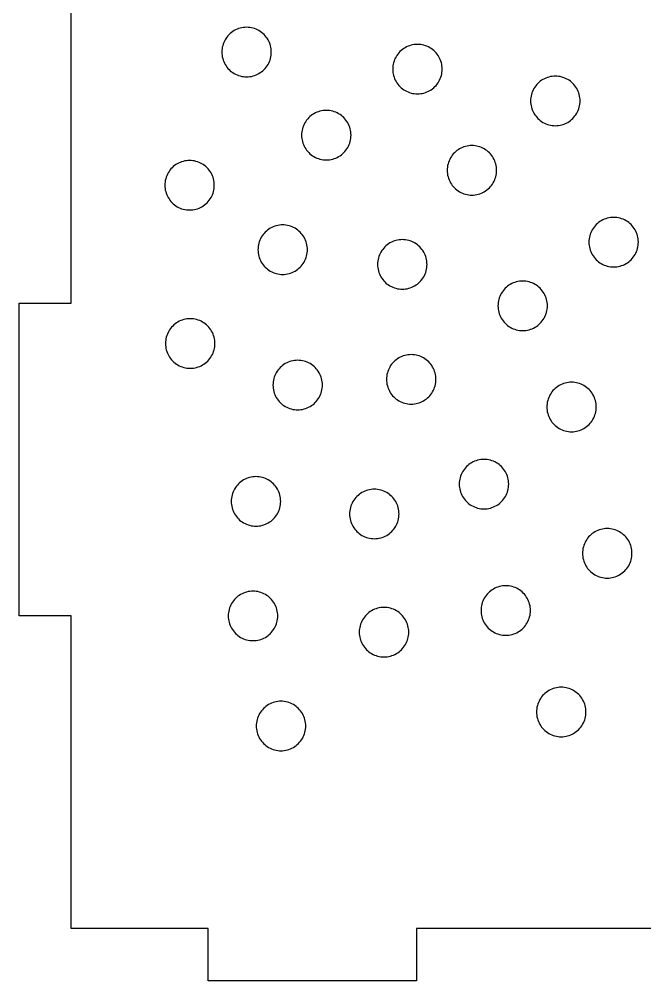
# Model space of a CAD drawing. Header units: millimetres. Extents: x 0 to 375, y -239 to 0.
# Drawn here: x 285 to 333, y -128 to -54.2 of the extents above; entities that cross this region are included whole.
import ezdxf

# ---------------------------------------------------------------- set-up
doc = ezdxf.new("R2010")
doc.units = ezdxf.units.MM
doc.layers.add('CUT', color=1, linetype='Continuous')

msp = doc.modelspace()

# ---------------------------------------------------------------- linework, layer by layer
at = {"layer": 'CUT'}
msp.add_lwpolyline([(371, -52), (371, -76), (375, -76), (375, -100), (371, -100), (371, -124), (360.5, -124), (360.5, -128), (360.5, -128), (344.5, -128), (344.5, -124), (315.5, -124), (315.5, -128), (299.5, -128), (299.5, -124), (289, -124), (289, -100), (285, -100), (285, -76), (289, -76), (289, -52)], dxfattribs=at)
for points in [[(304.258, -57.351), (304.294, -57.232), (304.322, -57.111), (304.342, -56.988), (304.354, -56.865), (304.358, -56.74), (304.354, -56.616), (304.342, -56.492), (304.322, -56.37), (304.294, -56.249), (304.258, -56.13), (304.214, -56.013), (304.163, -55.9), (304.104, -55.791), (304.038, -55.685), (303.966, -55.584), (303.887, -55.488), (303.802, -55.397), (303.711, -55.312), (303.615, -55.234), (303.514, -55.161), (303.409, -55.095), (303.299, -55.037), (303.186, -54.986), (303.07, -54.942), (302.951, -54.906), (302.83, -54.878), (302.707, -54.857), (302.583, -54.845), (302.459, -54.841), (302.335, -54.845), (302.211, -54.857), (302.089, -54.878), (301.968, -54.906), (301.849, -54.942), (301.732, -54.986), (301.619, -55.037), (301.51, -55.095), (301.404, -55.161), (301.303, -55.234), (301.207, -55.312), (301.116, -55.397), (301.031, -55.488), (300.952, -55.584), (300.88, -55.685), (300.814, -55.791), (300.756, -55.9), (300.704, -56.013), (300.661, -56.13), (300.625, -56.249), (300.596, -56.37), (300.576, -56.492), (300.564, -56.616), (300.56, -56.74), (300.564, -56.865), (300.576, -56.988), (300.596, -57.111), (300.625, -57.232), (300.661, -57.351), (300.704, -57.467), (300.756, -57.58), (300.814, -57.69), (300.88, -57.796), (300.952, -57.897), (301.031, -57.993), (301.116, -58.083), (301.207, -58.168), (301.303, -58.247), (301.404, -58.32), (301.51, -58.385), (301.619, -58.444), (301.732, -58.495), (301.849, -58.539), (301.968, -58.575), (302.089, -58.603), (302.211, -58.623), (302.335, -58.636), (302.459, -58.64), (302.583, -58.636), (302.707, -58.623), (302.83, -58.603), (302.951, -58.575), (303.07, -58.539), (303.186, -58.495), (303.299, -58.444), (303.409, -58.385), (303.514, -58.32), (303.615, -58.247), (303.711, -58.168), (303.802, -58.083), (303.887, -57.993), (303.966, -57.897), (304.038, -57.796), (304.104, -57.69), (304.163, -57.58), (304.214, -57.467), (304.258, -57.351)], [(317.379, -58.658), (317.415, -58.539), (317.443, -58.418), (317.463, -58.296), (317.475, -58.172), (317.48, -58.048), (317.475, -57.923), (317.463, -57.8), (317.443, -57.677), (317.415, -57.556), (317.379, -57.437), (317.335, -57.321), (317.284, -57.208), (317.225, -57.098), (317.159, -56.993), (317.087, -56.891), (317.008, -56.795), (316.923, -56.705), (316.833, -56.62), (316.736, -56.541), (316.635, -56.469), (316.53, -56.403), (316.42, -56.344), (316.307, -56.293), (316.191, -56.249), (316.072, -56.213), (315.951, -56.185), (315.828, -56.165), (315.704, -56.152), (315.58, -56.148), (315.456, -56.152), (315.332, -56.165), (315.21, -56.185), (315.089, -56.213), (314.97, -56.249), (314.853, -56.293), (314.74, -56.344), (314.631, -56.403), (314.525, -56.469), (314.424, -56.541), (314.328, -56.62), (314.237, -56.705), (314.152, -56.795), (314.073, -56.891), (314.001, -56.993), (313.935, -57.098), (313.877, -57.208), (313.825, -57.321), (313.782, -57.437), (313.746, -57.556), (313.717, -57.677), (313.697, -57.8), (313.685, -57.923), (313.681, -58.048), (313.685, -58.172), (313.697, -58.296), (313.717, -58.418), (313.746, -58.539), (313.782, -58.658), (313.825, -58.775), (313.877, -58.888), (313.935, -58.997), (314.001, -59.103), (314.073, -59.204), (314.152, -59.3), (314.237, -59.391), (314.328, -59.476), (314.424, -59.555), (314.525, -59.627), (314.631, -59.693), (314.74, -59.751), (314.853, -59.802), (314.97, -59.846), (315.089, -59.882), (315.21, -59.911), (315.332, -59.931), (315.456, -59.943), (315.58, -59.947), (315.704, -59.943), (315.828, -59.931), (315.951, -59.911), (316.072, -59.882), (316.191, -59.846), (316.307, -59.802), (316.42, -59.751), (316.53, -59.693), (316.635, -59.627), (316.736, -59.555), (316.833, -59.476), (316.923, -59.391), (317.008, -59.3), (317.087, -59.204), (317.159, -59.103), (317.225, -58.997), (317.284, -58.888), (317.335, -58.775), (317.379, -58.658)], [(327.964, -61.098), (328, -60.979), (328.028, -60.858), (328.049, -60.735), (328.061, -60.612), (328.065, -60.487), (328.061, -60.363), (328.049, -60.24), (328.028, -60.117), (328, -59.996), (327.964, -59.877), (327.92, -59.761), (327.869, -59.647), (327.811, -59.538), (327.745, -59.432), (327.673, -59.331), (327.594, -59.235), (327.509, -59.144), (327.418, -59.059), (327.322, -58.981), (327.221, -58.908), (327.115, -58.843), (327.006, -58.784), (326.893, -58.733), (326.776, -58.689), (326.657, -58.653), (326.536, -58.625), (326.414, -58.604), (326.29, -58.592), (326.166, -58.588), (326.041, -58.592), (325.918, -58.604), (325.795, -58.625), (325.674, -58.653), (325.555, -58.689), (325.439, -58.733), (325.326, -58.784), (325.216, -58.843), (325.11, -58.908), (325.009, -58.981), (324.913, -59.059), (324.823, -59.144), (324.738, -59.235), (324.659, -59.331), (324.586, -59.432), (324.521, -59.538), (324.462, -59.647), (324.411, -59.761), (324.367, -59.877), (324.331, -59.996), (324.303, -60.117), (324.283, -60.24), (324.27, -60.363), (324.266, -60.487), (324.27, -60.612), (324.283, -60.735), (324.303, -60.858), (324.331, -60.979), (324.367, -61.098), (324.411, -61.214), (324.462, -61.327), (324.521, -61.437), (324.586, -61.543), (324.659, -61.644), (324.738, -61.74), (324.823, -61.83), (324.913, -61.915), (325.009, -61.994), (325.11, -62.067), (325.216, -62.132), (325.326, -62.191), (325.439, -62.242), (325.555, -62.286), (325.674, -62.322), (325.795, -62.35), (325.918, -62.371), (326.041, -62.383), (326.166, -62.387), (326.29, -62.383), (326.414, -62.371), (326.536, -62.35), (326.657, -62.322), (326.776, -62.286), (326.893, -62.242), (327.006, -62.191), (327.115, -62.132), (327.221, -62.067), (327.322, -61.994), (327.418, -61.915), (327.509, -61.83), (327.594, -61.74), (327.673, -61.644), (327.745, -61.543), (327.811, -61.437), (327.869, -61.327), (327.92, -61.214), (327.964, -61.098)], [(310.377, -63.725), (310.413, -63.606), (310.441, -63.485), (310.461, -63.362), (310.473, -63.238), (310.477, -63.114), (310.473, -62.99), (310.461, -62.866), (310.441, -62.744), (310.413, -62.623), (310.377, -62.504), (310.333, -62.387), (310.282, -62.274), (310.223, -62.164), (310.157, -62.059), (310.085, -61.958), (310.006, -61.862), (309.921, -61.771), (309.83, -61.686), (309.734, -61.607), (309.633, -61.535), (309.528, -61.469), (309.418, -61.411), (309.305, -61.359), (309.189, -61.316), (309.07, -61.28), (308.949, -61.251), (308.826, -61.231), (308.702, -61.219), (308.578, -61.215), (308.454, -61.219), (308.33, -61.231), (308.208, -61.251), (308.087, -61.28), (307.968, -61.316), (307.851, -61.359), (307.738, -61.411), (307.629, -61.469), (307.523, -61.535), (307.422, -61.607), (307.326, -61.686), (307.235, -61.771), (307.15, -61.862), (307.071, -61.958), (306.999, -62.059), (306.933, -62.164), (306.875, -62.274), (306.823, -62.387), (306.78, -62.504), (306.744, -62.623), (306.715, -62.744), (306.695, -62.866), (306.683, -62.99), (306.679, -63.114), (306.683, -63.238), (306.695, -63.362), (306.715, -63.485), (306.744, -63.606), (306.78, -63.725), (306.823, -63.841), (306.875, -63.954), (306.933, -64.064), (306.999, -64.169), (307.071, -64.27), (307.15, -64.366), (307.235, -64.457), (307.326, -64.542), (307.422, -64.621), (307.523, -64.693), (307.629, -64.759), (307.738, -64.818), (307.851, -64.869), (307.968, -64.913), (308.087, -64.949), (308.208, -64.977), (308.33, -64.997), (308.454, -65.009), (308.578, -65.013), (308.702, -65.009), (308.826, -64.997), (308.949, -64.977), (309.07, -64.949), (309.189, -64.913), (309.305, -64.869), (309.418, -64.818), (309.528, -64.759), (309.633, -64.693), (309.734, -64.621), (309.83, -64.542), (309.921, -64.457), (310.006, -64.366), (310.085, -64.27), (310.157, -64.169), (310.223, -64.064), (310.282, -63.954), (310.333, -63.841), (310.377, -63.725)], [(321.557, -66.422), (321.594, -66.303), (321.622, -66.182), (321.642, -66.059), (321.654, -65.936), (321.658, -65.811), (321.654, -65.687), (321.642, -65.564), (321.622, -65.441), (321.594, -65.32), (321.557, -65.201), (321.514, -65.085), (321.462, -64.971), (321.404, -64.862), (321.338, -64.756), (321.266, -64.655), (321.187, -64.559), (321.102, -64.468), (321.011, -64.384), (320.915, -64.305), (320.814, -64.232), (320.709, -64.167), (320.599, -64.108), (320.486, -64.057), (320.369, -64.013), (320.251, -63.977), (320.13, -63.949), (320.007, -63.928), (319.883, -63.916), (319.759, -63.912), (319.635, -63.916), (319.511, -63.928), (319.388, -63.949), (319.267, -63.977), (319.148, -64.013), (319.032, -64.057), (318.919, -64.108), (318.809, -64.167), (318.704, -64.232), (318.603, -64.305), (318.507, -64.384), (318.416, -64.468), (318.331, -64.559), (318.252, -64.655), (318.18, -64.756), (318.114, -64.862), (318.056, -64.971), (318.004, -65.085), (317.96, -65.201), (317.924, -65.32), (317.896, -65.441), (317.876, -65.564), (317.864, -65.687), (317.86, -65.811), (317.864, -65.936), (317.876, -66.059), (317.896, -66.182), (317.924, -66.303), (317.96, -66.422), (318.004, -66.538), (318.056, -66.652), (318.114, -66.761), (318.18, -66.867), (318.252, -66.968), (318.331, -67.064), (318.416, -67.155), (318.507, -67.239), (318.603, -67.318), (318.704, -67.391), (318.809, -67.456), (318.919, -67.515), (319.032, -67.566), (319.148, -67.61), (319.267, -67.646), (319.388, -67.674), (319.511, -67.695), (319.635, -67.707), (319.759, -67.711), (319.883, -67.707), (320.007, -67.695), (320.13, -67.674), (320.251, -67.646), (320.369, -67.61), (320.486, -67.566), (320.599, -67.515), (320.709, -67.456), (320.814, -67.391), (320.915, -67.318), (321.011, -67.239), (321.102, -67.155), (321.187, -67.064), (321.266, -66.968), (321.338, -66.867), (321.404, -66.761), (321.462, -66.652), (321.514, -66.538), (321.557, -66.422)], [(299.88, -67.569), (299.916, -67.45), (299.945, -67.329), (299.965, -67.206), (299.977, -67.082), (299.981, -66.958), (299.977, -66.834), (299.965, -66.71), (299.945, -66.588), (299.916, -66.467), (299.88, -66.348), (299.837, -66.231), (299.785, -66.118), (299.727, -66.009), (299.661, -65.903), (299.589, -65.802), (299.51, -65.706), (299.425, -65.615), (299.334, -65.53), (299.238, -65.451), (299.137, -65.379), (299.031, -65.313), (298.922, -65.255), (298.809, -65.203), (298.692, -65.16), (298.573, -65.124), (298.452, -65.095), (298.33, -65.075), (298.206, -65.063), (298.082, -65.059), (297.958, -65.063), (297.834, -65.075), (297.711, -65.095), (297.59, -65.124), (297.471, -65.16), (297.355, -65.203), (297.242, -65.255), (297.132, -65.313), (297.027, -65.379), (296.926, -65.451), (296.83, -65.53), (296.739, -65.615), (296.654, -65.706), (296.575, -65.802), (296.503, -65.903), (296.437, -66.009), (296.378, -66.118), (296.327, -66.231), (296.283, -66.348), (296.247, -66.467), (296.219, -66.588), (296.199, -66.71), (296.187, -66.834), (296.183, -66.958), (296.187, -67.082), (296.199, -67.206), (296.219, -67.329), (296.247, -67.45), (296.283, -67.569), (296.327, -67.685), (296.378, -67.798), (296.437, -67.908), (296.503, -68.013), (296.575, -68.114), (296.654, -68.21), (296.739, -68.301), (296.83, -68.386), (296.926, -68.465), (297.027, -68.537), (297.132, -68.603), (297.242, -68.662), (297.355, -68.713), (297.471, -68.757), (297.59, -68.793), (297.711, -68.821), (297.834, -68.841), (297.958, -68.853), (298.082, -68.857), (298.206, -68.853), (298.33, -68.841), (298.452, -68.821), (298.573, -68.793), (298.692, -68.757), (298.809, -68.713), (298.922, -68.662), (299.031, -68.603), (299.137, -68.537), (299.238, -68.465), (299.334, -68.386), (299.425, -68.301), (299.51, -68.21), (299.589, -68.114), (299.661, -68.013), (299.727, -67.908), (299.785, -67.798), (299.837, -67.685), (299.88, -67.569)], [(307.028, -72.513), (307.065, -72.394), (307.093, -72.273), (307.113, -72.15), (307.125, -72.027), (307.129, -71.902), (307.125, -71.778), (307.113, -71.654), (307.093, -71.532), (307.065, -71.411), (307.028, -71.292), (306.985, -71.175), (306.933, -71.062), (306.875, -70.953), (306.809, -70.847), (306.737, -70.746), (306.658, -70.65), (306.573, -70.559), (306.482, -70.474), (306.386, -70.395), (306.285, -70.323), (306.18, -70.257), (306.07, -70.199), (305.957, -70.148), (305.84, -70.104), (305.722, -70.068), (305.601, -70.039), (305.478, -70.019), (305.354, -70.007), (305.23, -70.003), (305.106, -70.007), (304.982, -70.019), (304.859, -70.039), (304.738, -70.068), (304.619, -70.104), (304.503, -70.148), (304.39, -70.199), (304.28, -70.257), (304.175, -70.323), (304.074, -70.395), (303.978, -70.474), (303.887, -70.559), (303.802, -70.65), (303.723, -70.746), (303.651, -70.847), (303.585, -70.953), (303.527, -71.062), (303.475, -71.175), (303.431, -71.292), (303.395, -71.411), (303.367, -71.532), (303.347, -71.654), (303.335, -71.778), (303.331, -71.902), (303.335, -72.027), (303.347, -72.15), (303.367, -72.273), (303.395, -72.394), (303.431, -72.513), (303.475, -72.629), (303.527, -72.742), (303.585, -72.852), (303.651, -72.958), (303.723, -73.059), (303.802, -73.155), (303.887, -73.245), (303.978, -73.33), (304.074, -73.409), (304.175, -73.482), (304.28, -73.547), (304.39, -73.606), (304.503, -73.657), (304.619, -73.701), (304.738, -73.737), (304.859, -73.765), (304.982, -73.785), (305.106, -73.798), (305.23, -73.802), (305.354, -73.798), (305.478, -73.785), (305.601, -73.765), (305.722, -73.737), (305.84, -73.701), (305.957, -73.657), (306.07, -73.606), (306.18, -73.547), (306.285, -73.482), (306.386, -73.409), (306.482, -73.33), (306.573, -73.245), (306.658, -73.155), (306.737, -73.059), (306.809, -72.958), (306.875, -72.852), (306.933, -72.742), (306.985, -72.629), (307.028, -72.513)], [(332.398, -72.053), (332.441, -71.936), (332.478, -71.817), (332.506, -71.696), (332.526, -71.574), (332.538, -71.45), (332.542, -71.326), (332.538, -71.202), (332.526, -71.078), (332.506, -70.955), (332.478, -70.834), (332.441, -70.715), (332.398, -70.599), (332.346, -70.486), (332.288, -70.376), (332.222, -70.271), (332.15, -70.17), (332.071, -70.073), (331.986, -69.983), (331.895, -69.898), (331.799, -69.819), (331.698, -69.747), (331.593, -69.681), (331.483, -69.622), (331.37, -69.571), (331.253, -69.527), (331.134, -69.491), (331.013, -69.463), (330.891, -69.443), (330.767, -69.431), (330.643, -69.426), (330.519, -69.431), (330.395, -69.443), (330.272, -69.463), (330.151, -69.491), (330.032, -69.527), (329.916, -69.571), (329.803, -69.622), (329.693, -69.681), (329.588, -69.747), (329.487, -69.819), (329.391, -69.898), (329.3, -69.983), (329.215, -70.073), (329.136, -70.17), (329.064, -70.271), (328.998, -70.376), (328.939, -70.486), (328.888, -70.599), (328.844, -70.715), (328.808, -70.834), (328.78, -70.955), (328.76, -71.078), (328.748, -71.202), (328.744, -71.326), (328.748, -71.45), (328.76, -71.574), (328.78, -71.696), (328.808, -71.817), (328.844, -71.936), (328.888, -72.053), (328.939, -72.166), (328.998, -72.275), (329.064, -72.381), (329.136, -72.482), (329.215, -72.578), (329.3, -72.669), (329.391, -72.754), (329.487, -72.833), (329.588, -72.905), (329.693, -72.971), (329.803, -73.029), (329.916, -73.08), (330.032, -73.124), (330.151, -73.16), (330.272, -73.189), (330.395, -73.209), (330.519, -73.221), (330.643, -73.225), (330.767, -73.221), (330.891, -73.209), (331.013, -73.189), (331.134, -73.16), (331.253, -73.124), (331.37, -73.08), (331.483, -73.029), (331.593, -72.971), (331.698, -72.905), (331.799, -72.833), (331.895, -72.754), (331.986, -72.669), (332.071, -72.578), (332.15, -72.482), (332.222, -72.381), (332.288, -72.275), (332.346, -72.166), (332.398, -72.053)], [(316.213, -73.643), (316.249, -73.524), (316.277, -73.403), (316.298, -73.28), (316.31, -73.156), (316.314, -73.032), (316.31, -72.908), (316.298, -72.784), (316.277, -72.661), (316.249, -72.54), (316.213, -72.422), (316.169, -72.305), (316.118, -72.192), (316.06, -72.082), (315.994, -71.977), (315.921, -71.876), (315.843, -71.78), (315.758, -71.689), (315.667, -71.604), (315.571, -71.525), (315.47, -71.453), (315.364, -71.387), (315.255, -71.329), (315.141, -71.277), (315.025, -71.234), (314.906, -71.197), (314.785, -71.169), (314.663, -71.149), (314.539, -71.137), (314.415, -71.133), (314.29, -71.137), (314.167, -71.149), (314.044, -71.169), (313.923, -71.197), (313.804, -71.234), (313.688, -71.277), (313.575, -71.329), (313.465, -71.387), (313.359, -71.453), (313.258, -71.525), (313.162, -71.604), (313.072, -71.689), (312.987, -71.78), (312.908, -71.876), (312.835, -71.977), (312.77, -72.082), (312.711, -72.192), (312.66, -72.305), (312.616, -72.422), (312.58, -72.54), (312.552, -72.661), (312.532, -72.784), (312.519, -72.908), (312.515, -73.032), (312.519, -73.156), (312.532, -73.28), (312.552, -73.403), (312.58, -73.524), (312.616, -73.643), (312.66, -73.759), (312.711, -73.872), (312.77, -73.982), (312.835, -74.087), (312.908, -74.188), (312.987, -74.284), (313.072, -74.375), (313.162, -74.46), (313.258, -74.539), (313.359, -74.611), (313.465, -74.677), (313.575, -74.735), (313.688, -74.787), (313.804, -74.831), (313.923, -74.867), (314.044, -74.895), (314.167, -74.915), (314.29, -74.927), (314.415, -74.931), (314.539, -74.927), (314.663, -74.915), (314.785, -74.895), (314.906, -74.867), (315.025, -74.831), (315.141, -74.787), (315.255, -74.735), (315.364, -74.677), (315.47, -74.611), (315.571, -74.539), (315.667, -74.46), (315.758, -74.375), (315.843, -74.284), (315.921, -74.188), (315.994, -74.087), (316.06, -73.982), (316.118, -73.872), (316.169, -73.759), (316.213, -73.643)], [(325.414, -76.936), (325.457, -76.82), (325.493, -76.701), (325.522, -76.58), (325.542, -76.457), (325.554, -76.334), (325.558, -76.209), (325.554, -76.085), (325.542, -75.962), (325.522, -75.839), (325.493, -75.718), (325.457, -75.599), (325.414, -75.483), (325.362, -75.369), (325.304, -75.26), (325.238, -75.154), (325.166, -75.053), (325.087, -74.957), (325.002, -74.866), (324.911, -74.781), (324.815, -74.703), (324.714, -74.63), (324.609, -74.565), (324.499, -74.506), (324.386, -74.455), (324.269, -74.411), (324.15, -74.375), (324.029, -74.347), (323.907, -74.326), (323.783, -74.314), (323.659, -74.31), (323.535, -74.314), (323.411, -74.326), (323.288, -74.347), (323.167, -74.375), (323.048, -74.411), (322.932, -74.455), (322.819, -74.506), (322.709, -74.565), (322.604, -74.63), (322.503, -74.703), (322.407, -74.781), (322.316, -74.866), (322.231, -74.957), (322.152, -75.053), (322.08, -75.154), (322.014, -75.26), (321.955, -75.369), (321.904, -75.483), (321.86, -75.599), (321.824, -75.718), (321.796, -75.839), (321.776, -75.962), (321.764, -76.085), (321.76, -76.209), (321.764, -76.334), (321.776, -76.457), (321.796, -76.58), (321.824, -76.701), (321.86, -76.82), (321.904, -76.936), (321.955, -77.049), (322.014, -77.159), (322.08, -77.265), (322.152, -77.366), (322.231, -77.462), (322.316, -77.552), (322.407, -77.637), (322.503, -77.716), (322.604, -77.789), (322.709, -77.854), (322.819, -77.913), (322.932, -77.964), (323.048, -78.008), (323.167, -78.044), (323.288, -78.072), (323.411, -78.092), (323.535, -78.105), (323.659, -78.109), (323.783, -78.105), (323.907, -78.092), (324.029, -78.072), (324.15, -78.044), (324.269, -78.008), (324.386, -77.964), (324.499, -77.913), (324.609, -77.854), (324.714, -77.789), (324.815, -77.716), (324.911, -77.637), (325.002, -77.552), (325.087, -77.462), (325.166, -77.366), (325.238, -77.265), (325.304, -77.159), (325.362, -77.049), (325.414, -76.936)], [(299.928, -79.714), (299.964, -79.595), (299.993, -79.474), (300.013, -79.352), (300.025, -79.228), (300.029, -79.104), (300.025, -78.98), (300.013, -78.856), (299.993, -78.733), (299.964, -78.612), (299.928, -78.493), (299.884, -78.377), (299.833, -78.264), (299.775, -78.154), (299.709, -78.049), (299.637, -77.948), (299.558, -77.852), (299.473, -77.761), (299.382, -77.676), (299.286, -77.597), (299.185, -77.525), (299.079, -77.459), (298.97, -77.4), (298.857, -77.349), (298.74, -77.305), (298.621, -77.269), (298.5, -77.241), (298.378, -77.221), (298.254, -77.209), (298.13, -77.205), (298.006, -77.209), (297.882, -77.221), (297.759, -77.241), (297.638, -77.269), (297.519, -77.305), (297.403, -77.349), (297.29, -77.4), (297.18, -77.459), (297.075, -77.525), (296.974, -77.597), (296.877, -77.676), (296.787, -77.761), (296.702, -77.852), (296.623, -77.948), (296.551, -78.049), (296.485, -78.154), (296.426, -78.264), (296.375, -78.377), (296.331, -78.493), (296.295, -78.612), (296.267, -78.733), (296.247, -78.856), (296.235, -78.98), (296.23, -79.104), (296.235, -79.228), (296.247, -79.352), (296.267, -79.474), (296.295, -79.595), (296.331, -79.714), (296.375, -79.831), (296.426, -79.944), (296.485, -80.054), (296.551, -80.159), (296.623, -80.26), (296.702, -80.356), (296.787, -80.447), (296.877, -80.532), (296.974, -80.611), (297.075, -80.683), (297.18, -80.749), (297.29, -80.807), (297.403, -80.859), (297.519, -80.902), (297.638, -80.938), (297.759, -80.967), (297.882, -80.987), (298.006, -80.999), (298.13, -81.003), (298.254, -80.999), (298.378, -80.987), (298.5, -80.967), (298.621, -80.938), (298.74, -80.902), (298.857, -80.859), (298.97, -80.807), (299.079, -80.749), (299.185, -80.683), (299.286, -80.611), (299.382, -80.532), (299.473, -80.447), (299.558, -80.356), (299.637, -80.26), (299.709, -80.159), (299.775, -80.054), (299.833, -79.944), (299.884, -79.831), (299.928, -79.714)], [(308.181, -82.901), (308.217, -82.782), (308.246, -82.661), (308.266, -82.538), (308.278, -82.415), (308.282, -82.291), (308.278, -82.166), (308.266, -82.043), (308.246, -81.92), (308.217, -81.799), (308.181, -81.68), (308.137, -81.564), (308.086, -81.451), (308.028, -81.341), (307.962, -81.235), (307.89, -81.134), (307.811, -81.038), (307.726, -80.948), (307.635, -80.863), (307.539, -80.784), (307.438, -80.711), (307.332, -80.646), (307.223, -80.587), (307.11, -80.536), (306.993, -80.492), (306.874, -80.456), (306.753, -80.428), (306.631, -80.407), (306.507, -80.395), (306.383, -80.391), (306.259, -80.395), (306.135, -80.407), (306.012, -80.428), (305.891, -80.456), (305.772, -80.492), (305.656, -80.536), (305.543, -80.587), (305.433, -80.646), (305.328, -80.711), (305.226, -80.784), (305.13, -80.863), (305.04, -80.948), (304.955, -81.038), (304.876, -81.134), (304.804, -81.235), (304.738, -81.341), (304.679, -81.451), (304.628, -81.564), (304.584, -81.68), (304.548, -81.799), (304.52, -81.92), (304.5, -82.043), (304.487, -82.166), (304.483, -82.291), (304.487, -82.415), (304.5, -82.538), (304.52, -82.661), (304.548, -82.782), (304.584, -82.901), (304.628, -83.017), (304.679, -83.131), (304.738, -83.24), (304.804, -83.346), (304.876, -83.447), (304.955, -83.543), (305.04, -83.634), (305.13, -83.719), (305.226, -83.797), (305.328, -83.87), (305.433, -83.935), (305.543, -83.994), (305.656, -84.045), (305.772, -84.089), (305.891, -84.125), (306.012, -84.153), (306.135, -84.174), (306.259, -84.186), (306.383, -84.19), (306.507, -84.186), (306.631, -84.174), (306.753, -84.153), (306.874, -84.125), (306.993, -84.089), (307.11, -84.045), (307.223, -83.994), (307.332, -83.935), (307.438, -83.87), (307.539, -83.797), (307.635, -83.719), (307.726, -83.634), (307.811, -83.543), (307.89, -83.447), (307.962, -83.346), (308.028, -83.24), (308.086, -83.131), (308.137, -83.017), (308.181, -82.901)], [(316.899, -82.465), (316.935, -82.346), (316.963, -82.225), (316.983, -82.103), (316.995, -81.979), (317, -81.855), (316.995, -81.731), (316.983, -81.607), (316.963, -81.484), (316.935, -81.363), (316.899, -81.244), (316.855, -81.128), (316.804, -81.015), (316.745, -80.905), (316.679, -80.8), (316.607, -80.699), (316.528, -80.603), (316.443, -80.512), (316.353, -80.427), (316.256, -80.348), (316.155, -80.276), (316.05, -80.21), (315.94, -80.151), (315.827, -80.1), (315.711, -80.056), (315.592, -80.02), (315.471, -79.992), (315.348, -79.972), (315.224, -79.96), (315.1, -79.956), (314.976, -79.96), (314.852, -79.972), (314.73, -79.992), (314.609, -80.02), (314.49, -80.056), (314.373, -80.1), (314.26, -80.151), (314.151, -80.21), (314.045, -80.276), (313.944, -80.348), (313.848, -80.427), (313.757, -80.512), (313.672, -80.603), (313.593, -80.699), (313.521, -80.8), (313.455, -80.905), (313.397, -81.015), (313.346, -81.128), (313.302, -81.244), (313.266, -81.363), (313.237, -81.484), (313.217, -81.607), (313.205, -81.731), (313.201, -81.855), (313.205, -81.979), (313.217, -82.103), (313.237, -82.225), (313.266, -82.346), (313.302, -82.465), (313.346, -82.582), (313.397, -82.695), (313.455, -82.805), (313.521, -82.91), (313.593, -83.011), (313.672, -83.107), (313.757, -83.198), (313.848, -83.283), (313.944, -83.362), (314.045, -83.434), (314.151, -83.5), (314.26, -83.558), (314.373, -83.61), (314.49, -83.653), (314.609, -83.689), (314.73, -83.718), (314.852, -83.738), (314.976, -83.75), (315.1, -83.754), (315.224, -83.75), (315.348, -83.738), (315.471, -83.718), (315.592, -83.689), (315.711, -83.653), (315.827, -83.61), (315.94, -83.558), (316.05, -83.5), (316.155, -83.434), (316.256, -83.362), (316.353, -83.283), (316.443, -83.198), (316.528, -83.107), (316.607, -83.011), (316.679, -82.91), (316.745, -82.805), (316.804, -82.695), (316.855, -82.582), (316.899, -82.465)], [(329.21, -84.583), (329.246, -84.464), (329.275, -84.343), (329.295, -84.22), (329.307, -84.097), (329.311, -83.973), (329.307, -83.848), (329.295, -83.725), (329.275, -83.602), (329.246, -83.481), (329.21, -83.362), (329.167, -83.246), (329.115, -83.132), (329.057, -83.023), (328.991, -82.917), (328.919, -82.816), (328.84, -82.72), (328.755, -82.63), (328.664, -82.545), (328.568, -82.466), (328.467, -82.393), (328.362, -82.328), (328.252, -82.269), (328.139, -82.218), (328.022, -82.174), (327.903, -82.138), (327.782, -82.11), (327.66, -82.089), (327.536, -82.077), (327.412, -82.073), (327.288, -82.077), (327.164, -82.089), (327.041, -82.11), (326.92, -82.138), (326.801, -82.174), (326.685, -82.218), (326.572, -82.269), (326.462, -82.328), (326.357, -82.393), (326.256, -82.466), (326.16, -82.545), (326.069, -82.63), (325.984, -82.72), (325.905, -82.816), (325.833, -82.917), (325.767, -83.023), (325.708, -83.132), (325.657, -83.246), (325.613, -83.362), (325.577, -83.481), (325.549, -83.602), (325.529, -83.725), (325.517, -83.848), (325.513, -83.973), (325.517, -84.097), (325.529, -84.22), (325.549, -84.343), (325.577, -84.464), (325.613, -84.583), (325.657, -84.699), (325.708, -84.813), (325.767, -84.922), (325.833, -85.028), (325.905, -85.129), (325.984, -85.225), (326.069, -85.316), (326.16, -85.4), (326.256, -85.479), (326.357, -85.552), (326.462, -85.617), (326.572, -85.676), (326.685, -85.727), (326.801, -85.771), (326.92, -85.807), (327.041, -85.835), (327.164, -85.856), (327.288, -85.868), (327.412, -85.872), (327.536, -85.868), (327.66, -85.856), (327.782, -85.835), (327.903, -85.807), (328.022, -85.771), (328.139, -85.727), (328.252, -85.676), (328.362, -85.617), (328.467, -85.552), (328.568, -85.479), (328.664, -85.4), (328.755, -85.316), (328.84, -85.225), (328.919, -85.129), (328.991, -85.028), (329.057, -84.922), (329.115, -84.813), (329.167, -84.699), (329.21, -84.583)], [(322.486, -90.502), (322.522, -90.384), (322.55, -90.262), (322.57, -90.14), (322.582, -90.016), (322.587, -89.892), (322.582, -89.768), (322.57, -89.644), (322.55, -89.521), (322.522, -89.4), (322.486, -89.281), (322.442, -89.165), (322.391, -89.052), (322.332, -88.942), (322.266, -88.837), (322.194, -88.736), (322.115, -88.64), (322.03, -88.549), (321.94, -88.464), (321.843, -88.385), (321.742, -88.313), (321.637, -88.247), (321.527, -88.188), (321.414, -88.137), (321.298, -88.093), (321.179, -88.057), (321.058, -88.029), (320.935, -88.009), (320.811, -87.997), (320.687, -87.993), (320.563, -87.997), (320.439, -88.009), (320.317, -88.029), (320.196, -88.057), (320.077, -88.093), (319.96, -88.137), (319.847, -88.188), (319.738, -88.247), (319.632, -88.313), (319.531, -88.385), (319.435, -88.464), (319.344, -88.549), (319.259, -88.64), (319.18, -88.736), (319.108, -88.837), (319.042, -88.942), (318.984, -89.052), (318.932, -89.165), (318.889, -89.281), (318.853, -89.4), (318.824, -89.521), (318.804, -89.644), (318.792, -89.768), (318.788, -89.892), (318.792, -90.016), (318.804, -90.14), (318.824, -90.262), (318.853, -90.384), (318.889, -90.502), (318.932, -90.619), (318.984, -90.732), (319.042, -90.842), (319.108, -90.947), (319.18, -91.048), (319.259, -91.144), (319.344, -91.235), (319.435, -91.32), (319.531, -91.399), (319.632, -91.471), (319.738, -91.537), (319.847, -91.595), (319.96, -91.647), (320.077, -91.69), (320.196, -91.727), (320.317, -91.755), (320.439, -91.775), (320.563, -91.787), (320.687, -91.791), (320.811, -91.787), (320.935, -91.775), (321.058, -91.755), (321.179, -91.727), (321.298, -91.69), (321.414, -91.647), (321.527, -91.595), (321.637, -91.537), (321.742, -91.471), (321.843, -91.399), (321.94, -91.32), (322.03, -91.235), (322.115, -91.144), (322.194, -91.048), (322.266, -90.947), (322.332, -90.842), (322.391, -90.732), (322.442, -90.619), (322.486, -90.502)], [(304.977, -91.827), (305.013, -91.709), (305.041, -91.588), (305.061, -91.465), (305.074, -91.341), (305.078, -91.217), (305.074, -91.093), (305.061, -90.969), (305.041, -90.846), (305.013, -90.725), (304.977, -90.606), (304.933, -90.49), (304.882, -90.377), (304.823, -90.267), (304.758, -90.162), (304.685, -90.061), (304.606, -89.965), (304.521, -89.874), (304.431, -89.789), (304.335, -89.71), (304.234, -89.638), (304.128, -89.572), (304.018, -89.514), (303.905, -89.462), (303.789, -89.418), (303.67, -89.382), (303.549, -89.354), (303.426, -89.334), (303.303, -89.322), (303.178, -89.318), (303.054, -89.322), (302.931, -89.334), (302.808, -89.354), (302.687, -89.382), (302.568, -89.418), (302.452, -89.462), (302.338, -89.514), (302.229, -89.572), (302.123, -89.638), (302.022, -89.71), (301.926, -89.789), (301.835, -89.874), (301.75, -89.965), (301.672, -90.061), (301.599, -90.162), (301.534, -90.267), (301.475, -90.377), (301.424, -90.49), (301.38, -90.606), (301.344, -90.725), (301.316, -90.846), (301.295, -90.969), (301.283, -91.093), (301.279, -91.217), (301.283, -91.341), (301.295, -91.465), (301.316, -91.588), (301.344, -91.709), (301.38, -91.827), (301.424, -91.944), (301.475, -92.057), (301.534, -92.167), (301.599, -92.272), (301.672, -92.373), (301.75, -92.469), (301.835, -92.56), (301.926, -92.645), (302.022, -92.724), (302.123, -92.796), (302.229, -92.862), (302.338, -92.92), (302.452, -92.972), (302.568, -93.015), (302.687, -93.052), (302.808, -93.08), (302.931, -93.1), (303.054, -93.112), (303.178, -93.116), (303.303, -93.112), (303.426, -93.1), (303.549, -93.08), (303.67, -93.052), (303.789, -93.015), (303.905, -92.972), (304.018, -92.92), (304.128, -92.862), (304.234, -92.796), (304.335, -92.724), (304.431, -92.645), (304.521, -92.56), (304.606, -92.469), (304.685, -92.373), (304.758, -92.272), (304.823, -92.167), (304.882, -92.057), (304.933, -91.944), (304.977, -91.827)], [(314.065, -92.791), (314.101, -92.672), (314.129, -92.551), (314.149, -92.429), (314.161, -92.305), (314.166, -92.181), (314.161, -92.057), (314.149, -91.933), (314.129, -91.81), (314.101, -91.689), (314.065, -91.57), (314.021, -91.454), (313.97, -91.341), (313.911, -91.231), (313.845, -91.126), (313.773, -91.025), (313.694, -90.928), (313.609, -90.838), (313.519, -90.753), (313.422, -90.674), (313.321, -90.602), (313.216, -90.536), (313.106, -90.477), (312.993, -90.426), (312.877, -90.382), (312.758, -90.346), (312.637, -90.318), (312.514, -90.298), (312.39, -90.285), (312.266, -90.281), (312.142, -90.285), (312.018, -90.298), (311.896, -90.318), (311.775, -90.346), (311.656, -90.382), (311.539, -90.426), (311.426, -90.477), (311.317, -90.536), (311.211, -90.602), (311.11, -90.674), (311.014, -90.753), (310.923, -90.838), (310.838, -90.928), (310.759, -91.025), (310.687, -91.126), (310.621, -91.231), (310.563, -91.341), (310.512, -91.454), (310.468, -91.57), (310.432, -91.689), (310.403, -91.81), (310.383, -91.933), (310.371, -92.057), (310.367, -92.181), (310.371, -92.305), (310.383, -92.429), (310.403, -92.551), (310.432, -92.672), (310.468, -92.791), (310.512, -92.908), (310.563, -93.021), (310.621, -93.13), (310.687, -93.236), (310.759, -93.337), (310.838, -93.433), (310.923, -93.524), (311.014, -93.609), (311.11, -93.688), (311.211, -93.76), (311.317, -93.826), (311.426, -93.884), (311.539, -93.935), (311.656, -93.979), (311.775, -94.015), (311.896, -94.044), (312.018, -94.064), (312.142, -94.076), (312.266, -94.08), (312.39, -94.076), (312.514, -94.064), (312.637, -94.044), (312.758, -94.015), (312.877, -93.979), (312.993, -93.935), (313.106, -93.884), (313.216, -93.826), (313.321, -93.76), (313.422, -93.688), (313.519, -93.609), (313.609, -93.524), (313.694, -93.433), (313.773, -93.337), (313.845, -93.236), (313.911, -93.13), (313.97, -93.021), (314.021, -92.908), (314.065, -92.791)], [(331.951, -95.81), (331.987, -95.691), (332.015, -95.57), (332.035, -95.448), (332.047, -95.324), (332.052, -95.2), (332.047, -95.075), (332.035, -94.952), (332.015, -94.829), (331.987, -94.708), (331.951, -94.589), (331.907, -94.473), (331.856, -94.36), (331.797, -94.25), (331.731, -94.144), (331.659, -94.043), (331.58, -93.947), (331.495, -93.857), (331.404, -93.772), (331.308, -93.693), (331.207, -93.62), (331.102, -93.555), (330.992, -93.496), (330.879, -93.445), (330.763, -93.401), (330.644, -93.365), (330.523, -93.337), (330.4, -93.317), (330.276, -93.304), (330.152, -93.3), (330.028, -93.304), (329.904, -93.317), (329.782, -93.337), (329.661, -93.365), (329.542, -93.401), (329.425, -93.445), (329.312, -93.496), (329.203, -93.555), (329.097, -93.62), (328.996, -93.693), (328.9, -93.772), (328.809, -93.857), (328.724, -93.947), (328.645, -94.043), (328.573, -94.144), (328.507, -94.25), (328.449, -94.36), (328.397, -94.473), (328.354, -94.589), (328.318, -94.708), (328.289, -94.829), (328.269, -94.952), (328.257, -95.075), (328.253, -95.2), (328.257, -95.324), (328.269, -95.448), (328.289, -95.57), (328.318, -95.691), (328.354, -95.81), (328.397, -95.926), (328.449, -96.04), (328.507, -96.149), (328.573, -96.255), (328.645, -96.356), (328.724, -96.452), (328.809, -96.543), (328.9, -96.628), (328.996, -96.706), (329.097, -96.779), (329.203, -96.844), (329.312, -96.903), (329.425, -96.954), (329.542, -96.998), (329.661, -97.034), (329.782, -97.062), (329.904, -97.083), (330.028, -97.095), (330.152, -97.099), (330.276, -97.095), (330.4, -97.083), (330.523, -97.062), (330.644, -97.034), (330.763, -96.998), (330.879, -96.954), (330.992, -96.903), (331.102, -96.844), (331.207, -96.779), (331.308, -96.706), (331.404, -96.628), (331.495, -96.543), (331.58, -96.452), (331.659, -96.356), (331.731, -96.255), (331.797, -96.149), (331.856, -96.04), (331.907, -95.926), (331.951, -95.81)], [(304.748, -100.615), (304.785, -100.496), (304.813, -100.375), (304.833, -100.252), (304.845, -100.128), (304.849, -100.004), (304.845, -99.88), (304.833, -99.756), (304.813, -99.634), (304.785, -99.513), (304.748, -99.394), (304.705, -99.277), (304.653, -99.164), (304.595, -99.054), (304.529, -98.949), (304.457, -98.848), (304.378, -98.752), (304.293, -98.661), (304.202, -98.576), (304.106, -98.497), (304.005, -98.425), (303.9, -98.359), (303.79, -98.301), (303.677, -98.249), (303.56, -98.206), (303.442, -98.17), (303.32, -98.141), (303.198, -98.121), (303.074, -98.109), (302.95, -98.105), (302.826, -98.109), (302.702, -98.121), (302.579, -98.141), (302.458, -98.17), (302.339, -98.206), (302.223, -98.249), (302.11, -98.301), (302, -98.359), (301.895, -98.425), (301.794, -98.497), (301.698, -98.576), (301.607, -98.661), (301.522, -98.752), (301.443, -98.848), (301.371, -98.949), (301.305, -99.054), (301.247, -99.164), (301.195, -99.277), (301.151, -99.394), (301.115, -99.513), (301.087, -99.634), (301.067, -99.756), (301.055, -99.88), (301.051, -100.004), (301.055, -100.128), (301.067, -100.252), (301.087, -100.375), (301.115, -100.496), (301.151, -100.615), (301.195, -100.731), (301.247, -100.844), (301.305, -100.954), (301.371, -101.059), (301.443, -101.16), (301.522, -101.256), (301.607, -101.347), (301.698, -101.432), (301.794, -101.511), (301.895, -101.583), (302, -101.649), (302.11, -101.708), (302.223, -101.759), (302.339, -101.803), (302.458, -101.839), (302.579, -101.867), (302.702, -101.887), (302.826, -101.899), (302.95, -101.903), (303.074, -101.899), (303.198, -101.887), (303.32, -101.867), (303.442, -101.839), (303.56, -101.803), (303.677, -101.759), (303.79, -101.708), (303.9, -101.649), (304.005, -101.583), (304.106, -101.511), (304.202, -101.432), (304.293, -101.347), (304.378, -101.256), (304.457, -101.16), (304.529, -101.059), (304.595, -100.954), (304.653, -100.844), (304.705, -100.731), (304.748, -100.615)], [(324.156, -100.199), (324.192, -100.08), (324.221, -99.959), (324.241, -99.837), (324.253, -99.713), (324.257, -99.589), (324.253, -99.464), (324.241, -99.341), (324.221, -99.218), (324.192, -99.097), (324.156, -98.978), (324.112, -98.862), (324.061, -98.749), (324.003, -98.639), (323.937, -98.534), (323.865, -98.432), (323.786, -98.336), (323.701, -98.246), (323.61, -98.161), (323.514, -98.082), (323.413, -98.009), (323.307, -97.944), (323.198, -97.885), (323.085, -97.834), (322.968, -97.79), (322.849, -97.754), (322.728, -97.726), (322.606, -97.706), (322.482, -97.693), (322.358, -97.689), (322.234, -97.693), (322.11, -97.706), (321.987, -97.726), (321.866, -97.754), (321.747, -97.79), (321.631, -97.834), (321.518, -97.885), (321.408, -97.944), (321.303, -98.009), (321.202, -98.082), (321.105, -98.161), (321.015, -98.246), (320.93, -98.336), (320.851, -98.432), (320.779, -98.534), (320.713, -98.639), (320.654, -98.749), (320.603, -98.862), (320.559, -98.978), (320.523, -99.097), (320.495, -99.218), (320.475, -99.341), (320.462, -99.464), (320.458, -99.589), (320.462, -99.713), (320.475, -99.837), (320.495, -99.959), (320.523, -100.08), (320.559, -100.199), (320.603, -100.316), (320.654, -100.429), (320.713, -100.538), (320.779, -100.644), (320.851, -100.745), (320.93, -100.841), (321.015, -100.932), (321.105, -101.017), (321.202, -101.096), (321.303, -101.168), (321.408, -101.234), (321.518, -101.292), (321.631, -101.343), (321.747, -101.387), (321.866, -101.423), (321.987, -101.452), (322.11, -101.472), (322.234, -101.484), (322.358, -101.488), (322.482, -101.484), (322.606, -101.472), (322.728, -101.452), (322.849, -101.423), (322.968, -101.387), (323.085, -101.343), (323.198, -101.292), (323.307, -101.234), (323.413, -101.168), (323.514, -101.096), (323.61, -101.017), (323.701, -100.932), (323.786, -100.841), (323.865, -100.745), (323.937, -100.644), (324.003, -100.538), (324.061, -100.429), (324.112, -100.316), (324.156, -100.199)], [(314.807, -101.863), (314.843, -101.744), (314.871, -101.623), (314.891, -101.501), (314.904, -101.377), (314.908, -101.253), (314.904, -101.128), (314.891, -101.005), (314.871, -100.882), (314.843, -100.761), (314.807, -100.642), (314.763, -100.526), (314.712, -100.413), (314.653, -100.303), (314.588, -100.197), (314.515, -100.096), (314.436, -100), (314.351, -99.91), (314.261, -99.825), (314.165, -99.746), (314.064, -99.673), (313.958, -99.608), (313.848, -99.549), (313.735, -99.498), (313.619, -99.454), (313.5, -99.418), (313.379, -99.39), (313.256, -99.37), (313.133, -99.357), (313.008, -99.353), (312.884, -99.357), (312.76, -99.37), (312.638, -99.39), (312.517, -99.418), (312.398, -99.454), (312.282, -99.498), (312.168, -99.549), (312.059, -99.608), (311.953, -99.673), (311.852, -99.746), (311.756, -99.825), (311.665, -99.91), (311.58, -100), (311.502, -100.096), (311.429, -100.197), (311.363, -100.303), (311.305, -100.413), (311.254, -100.526), (311.21, -100.642), (311.174, -100.761), (311.146, -100.882), (311.125, -101.005), (311.113, -101.128), (311.109, -101.253), (311.113, -101.377), (311.125, -101.501), (311.146, -101.623), (311.174, -101.744), (311.21, -101.863), (311.254, -101.98), (311.305, -102.093), (311.363, -102.202), (311.429, -102.308), (311.502, -102.409), (311.58, -102.505), (311.665, -102.596), (311.756, -102.681), (311.852, -102.76), (311.953, -102.832), (312.059, -102.898), (312.168, -102.956), (312.282, -103.007), (312.398, -103.051), (312.517, -103.087), (312.638, -103.116), (312.76, -103.136), (312.884, -103.148), (313.008, -103.152), (313.133, -103.148), (313.256, -103.136), (313.379, -103.116), (313.5, -103.087), (313.619, -103.051), (313.735, -103.007), (313.848, -102.956), (313.958, -102.898), (314.064, -102.832), (314.165, -102.76), (314.261, -102.681), (314.351, -102.596), (314.436, -102.505), (314.515, -102.409), (314.588, -102.308), (314.653, -102.202), (314.712, -102.093), (314.763, -101.98), (314.807, -101.863)], [(328.374, -108.102), (328.418, -107.985), (328.454, -107.866), (328.482, -107.745), (328.503, -107.623), (328.515, -107.499), (328.519, -107.375), (328.515, -107.251), (328.503, -107.127), (328.482, -107.004), (328.454, -106.883), (328.418, -106.764), (328.374, -106.648), (328.323, -106.535), (328.264, -106.425), (328.199, -106.32), (328.126, -106.219), (328.047, -106.122), (327.962, -106.032), (327.872, -105.947), (327.776, -105.868), (327.675, -105.796), (327.569, -105.73), (327.459, -105.671), (327.346, -105.62), (327.23, -105.576), (327.111, -105.54), (326.99, -105.512), (326.867, -105.492), (326.744, -105.48), (326.619, -105.475), (326.495, -105.48), (326.372, -105.492), (326.249, -105.512), (326.128, -105.54), (326.009, -105.576), (325.893, -105.62), (325.779, -105.671), (325.67, -105.73), (325.564, -105.796), (325.463, -105.868), (325.367, -105.947), (325.276, -106.032), (325.191, -106.122), (325.113, -106.219), (325.04, -106.32), (324.975, -106.425), (324.916, -106.535), (324.865, -106.648), (324.821, -106.764), (324.785, -106.883), (324.757, -107.004), (324.736, -107.127), (324.724, -107.251), (324.72, -107.375), (324.724, -107.499), (324.736, -107.623), (324.757, -107.745), (324.785, -107.866), (324.821, -107.985), (324.865, -108.102), (324.916, -108.215), (324.975, -108.324), (325.04, -108.43), (325.113, -108.531), (325.191, -108.627), (325.276, -108.718), (325.367, -108.803), (325.463, -108.882), (325.564, -108.954), (325.67, -109.02), (325.779, -109.078), (325.893, -109.13), (326.009, -109.173), (326.128, -109.209), (326.249, -109.238), (326.372, -109.258), (326.495, -109.27), (326.619, -109.274), (326.744, -109.27), (326.867, -109.258), (326.99, -109.238), (327.111, -109.209), (327.23, -109.173), (327.346, -109.13), (327.459, -109.078), (327.569, -109.02), (327.675, -108.954), (327.776, -108.882), (327.872, -108.803), (327.962, -108.718), (328.047, -108.627), (328.126, -108.531), (328.199, -108.43), (328.264, -108.324), (328.323, -108.215), (328.374, -108.102)], [(306.9, -109.062), (306.936, -108.943), (306.964, -108.822), (306.984, -108.699), (306.997, -108.575), (307.001, -108.451), (306.997, -108.327), (306.984, -108.203), (306.964, -108.081), (306.936, -107.96), (306.9, -107.841), (306.856, -107.724), (306.805, -107.611), (306.746, -107.501), (306.681, -107.396), (306.608, -107.295), (306.529, -107.199), (306.444, -107.108), (306.354, -107.023), (306.258, -106.944), (306.157, -106.872), (306.051, -106.806), (305.941, -106.748), (305.828, -106.696), (305.712, -106.653), (305.593, -106.617), (305.472, -106.588), (305.349, -106.568), (305.226, -106.556), (305.101, -106.552), (304.977, -106.556), (304.854, -106.568), (304.731, -106.588), (304.61, -106.617), (304.491, -106.653), (304.375, -106.696), (304.261, -106.748), (304.152, -106.806), (304.046, -106.872), (303.945, -106.944), (303.849, -107.023), (303.758, -107.108), (303.673, -107.199), (303.595, -107.295), (303.522, -107.396), (303.457, -107.501), (303.398, -107.611), (303.347, -107.724), (303.303, -107.841), (303.267, -107.96), (303.239, -108.081), (303.218, -108.203), (303.206, -108.327), (303.202, -108.451), (303.206, -108.575), (303.218, -108.699), (303.239, -108.822), (303.267, -108.943), (303.303, -109.062), (303.347, -109.178), (303.398, -109.291), (303.457, -109.401), (303.522, -109.506), (303.595, -109.607), (303.673, -109.703), (303.758, -109.794), (303.849, -109.879), (303.945, -109.958), (304.046, -110.03), (304.152, -110.096), (304.261, -110.155), (304.375, -110.206), (304.491, -110.25), (304.61, -110.286), (304.731, -110.314), (304.854, -110.334), (304.977, -110.346), (305.101, -110.35), (305.226, -110.346), (305.349, -110.334), (305.472, -110.314), (305.593, -110.286), (305.712, -110.25), (305.828, -110.206), (305.941, -110.155), (306.051, -110.096), (306.157, -110.03), (306.258, -109.958), (306.354, -109.879), (306.444, -109.794), (306.529, -109.703), (306.608, -109.607), (306.681, -109.506), (306.746, -109.401), (306.805, -109.291), (306.856, -109.178), (306.9, -109.062)]]:
    msp.add_lwpolyline(points, close=True, dxfattribs=at)

doc.saveas('drawing.dxf')
